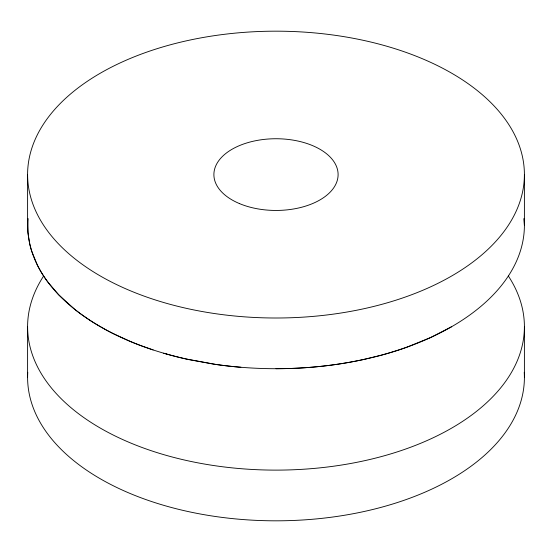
<?xml version="1.0" encoding="UTF-8"?>
<svg xmlns="http://www.w3.org/2000/svg" width="552" height="552" viewBox="0 0 552 552"><rect width="100%" height="100%" fill="white"/><g stroke="black" fill="none" stroke-linecap="round" stroke-linejoin="round"><path stroke-width="0.83" d="M153.104 349.927L142.782 346.339A247.952 143.154 0 0 1 132.915 342.523C82.89 322.271 25.978 281.851 27.683 221.593A248.407 143.416 0 0 1 27.869 218.502M31.63 251.015A248.69 143.582 0 0 1 29.649 243.708L27.931 232.689L27.883 218.64M163.709 353.218L169.112 354.75A247.917 143.134 0 0 0 186.045 358.972L215.929 364.451A247.903 143.127 0 0 0 234.545 366.694L237.705 366.99A248.524 143.485 0 0 0 276 368.708L285.605 368.598A247.786 143.058 0 0 0 301.585 367.942A247.71 143.016 0 0 0 339.107 364.003C363.858 360.235 388.304 354.212 411.751 345.4A247.648 142.975 0 0 0 417.919 342.999C440.089 334.057 461.389 322.506 479.867 307.229A248.407 143.416 0 0 0 524.4 225.299L524.4 174.591A248.4 143.41 0 0 0 151.8 50.391A248.4 143.41 0 0 0 151.8 298.791A248.4 143.41 0 0 0 524.4 174.591M451.646 326.701L430.457 337.61L406.665 347.263A248.31 143.361 0 0 1 396.267 350.775L390.968 352.424A247.779 143.051 0 0 1 380.156 355.488L363.023 359.621A247.51 142.899 0 0 1 351.162 361.981A247.227 142.733 0 0 1 339.114 364.003A248.31 143.361 0 0 1 301.599 367.936A248.642 143.548 0 0 1 282.403 368.66L276 368.708M240.872 367.266L237.705 366.99A247.972 143.168 0 0 1 212.886 364.003L188.977 359.621M31.636 251.05L37.426 265.222A248.69 143.582 0 0 0 41.221 272.129L43.339 275.538A247.765 143.044 0 0 0 48.031 282.251L58.657 294.733L74.596 309.237A246.523 142.326 0 0 0 81.461 314.467L88.727 319.511A245.978 142.016 0 0 0 96.386 324.355L104.418 328.992A245.405 141.685 0 0 0 112.808 333.415L130.603 341.571A248 143.182 0 0 0 145.335 347.263L150.496 349.057A248.745 143.61 0 0 0 166.407 353.991M524.117 218.516L524.4 225.299L524.117 218.64M524.4 326.708L524.4 377.409M27.6 174.591L27.6 225.292M27.6 326.708L27.6 377.409M524.241 372.289A248.4 143.41 0 0 1 276 520.819A248.4 143.41 0 0 1 27.759 372.289M508.392 276.055A248.4 143.41 0 0 1 276 470.118A248.4 143.41 0 0 1 43.608 276.055M189.06 359.635A247.972 143.168 0 0 1 166.49 354.011M239.561 203.626A62.1 35.852 0 0 0 337.769 178.296A62.1 35.852 0 0 0 250.67 141.857A62.1 35.852 0 0 0 239.561 203.626"/></g></svg>
